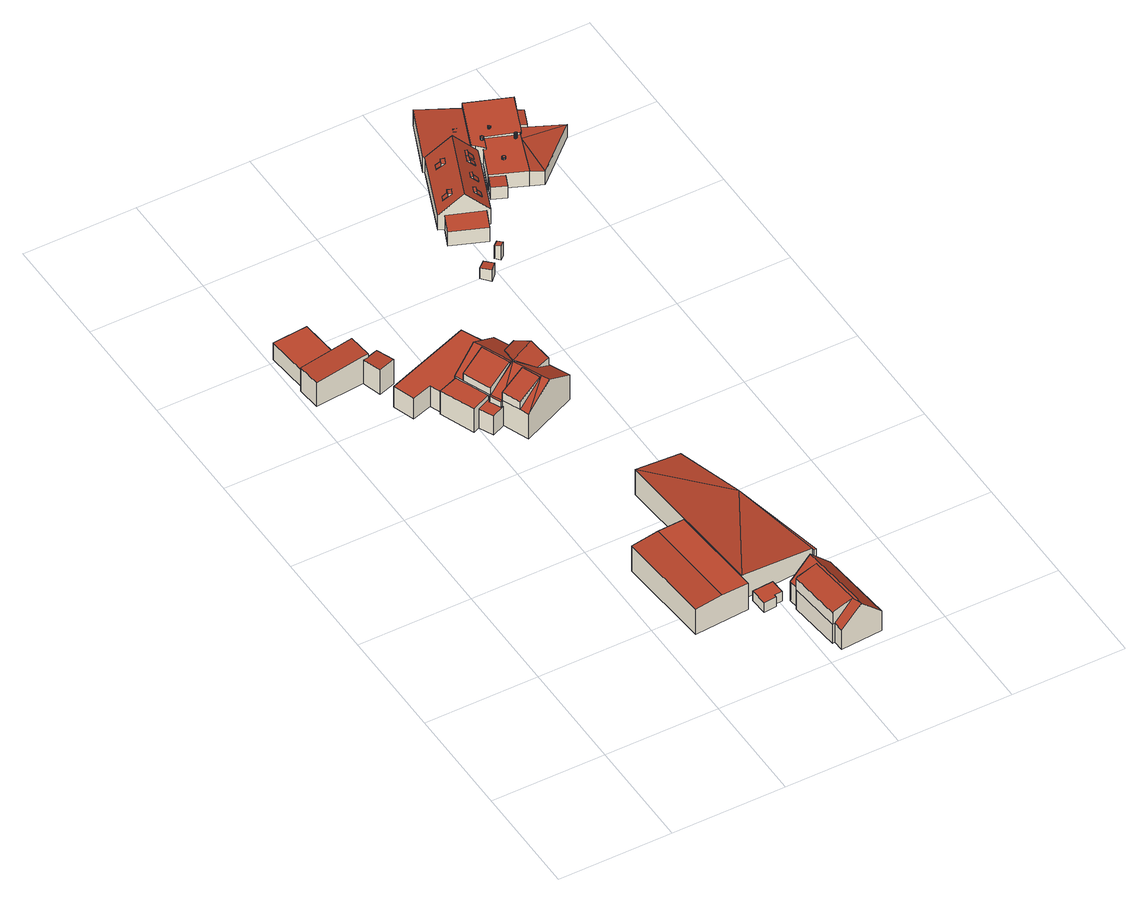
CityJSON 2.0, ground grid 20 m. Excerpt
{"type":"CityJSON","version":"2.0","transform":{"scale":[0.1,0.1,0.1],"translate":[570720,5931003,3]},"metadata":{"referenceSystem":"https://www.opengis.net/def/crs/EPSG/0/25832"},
"CityObjects":{
"building1":{"type":"Building","attributes":{"Grundfläche 2D":"45.777524","Grundhöhe NN":"4.806"},"geometry":[{"type":"Solid","lod":"3","boundaries":[[[[0,1,2,3]],[[1,0,4,5]],[[2,1,5,6]],[[3,2,6,7]],[[0,3,7,4]],[[5,4,7,6]]]],"semantics":{"surfaces":[{"type":"RoofSurface"},{"type":"WallSurface"},{"type":"GroundSurface"}],"values":[[0,1,1,1,1,2]]}}]},
"building2":{"type":"Building","attributes":{"Grundfläche 2D":"51.077778","Grundhöhe NN":"4.806"},"geometry":[{"type":"Solid","lod":"3","boundaries":[[[[8,9,10,11,12,13]],[[14,15,16,17,18]],[[16,15,19]],[[13,12,20,21]],[[8,13,21,22]],[[16,10,9,8,22,23,17]],[[20,12,11,10,16,19,24]],[[18,17,23,25]],[[14,18,25,26]],[[15,14,26,27]],[[19,15,27,24]],[[26,25,23,22,21,20,24,27]]]],"semantics":{"surfaces":[{"type":"RoofSurface"},{"type":"WallSurface"},{"type":"GroundSurface"}],"values":[[0,0,0,1,1,1,1,1,1,1,1,2]]}}]},
"building3":{"type":"Building","attributes":{"Grundfläche 2D":"167.455252","Grundhöhe NN":"3.232"},"geometry":[{"type":"Solid","lod":"3","boundaries":[[[[28,29,30,31]],[[32,28,31,33]],[[33,31,30,34,35]],[[32,33,35,36]],[[29,28,32,36,37]],[[30,29,37,34]],[[35,34,37,36]]]],"semantics":{"surfaces":[{"type":"RoofSurface"},{"type":"WallSurface"},{"type":"GroundSurface"}],"values":[[0,0,1,1,1,1,2]]}}]},
"building4":{"type":"Building","attributes":{"Grundfläche 2D":"10.612124","Grundhöhe NN":"4.403"},"geometry":[{"type":"Solid","lod":"3","boundaries":[[[[38,39,40,41,42,43]],[[44,45,43,42]],[[45,46,38,43]],[[46,47,39,38]],[[47,48,40,39]],[[48,49,41,40]],[[49,44,42,41]],[[49,48,47,46,45,44]]]],"semantics":{"surfaces":[{"type":"RoofSurface"},{"type":"WallSurface"},{"type":"GroundSurface"}],"values":[[0,1,1,1,1,1,1,2]]}}]},
"building5":{"type":"Building","attributes":{"Grundfläche 2D":"269.170937","Grundhöhe NN":"4.393"},"geometry":[{"type":"Solid","lod":"3","boundaries":[[[[50,51,52,53,54]],[[55,56,51,50,57]],[[58,59,60,61,62,63]],[[64,65,66,67,68,69,70]],[[71,72,73,74,75,76,77,78,79,80]],[[81,82,83,84]],[[84,85,81]],[[75,74,81,85]],[[86,87,88,85,84,89,90]],[[87,86,91,92]],[[93,87,92]],[[75,85,88,87,93,94,95,96,97,55,57,98,54,53,99,100,101,102,77,76]],[[103,104,105,106,107]],[[108,109,110,111,112,113,114,115]],[[116,117,118,119,120,121,122,123]],[[98,50,54]],[[98,57,50]],[[56,55,97]],[[96,124,100,99,52,51,56,97]],[[99,53,52]],[[91,86,61,60]],[[86,90,89,63,62,61]],[[58,63,89,84]],[[84,125,91,60,59,58]],[[81,74,68,67]],[[69,68,74,73,72,71,64,70]],[[65,64,71,80]],[[80,81,67,66,65]],[[115,78,77,102,126,127,108]],[[103,120,119,81,80,79,78,115,114,104]],[[81,119,118,82]],[[82,118,117,83]],[[83,117,116,84]],[[128,129,92,91,125,84,116,123,130]],[[94,93,92,129,131]],[[95,94,131,132]],[[96,95,132,133]],[[134,100,124,96,133,135]],[[101,100,134,136]],[[102,101,136,126]],[[104,114,113,105]],[[105,113,137,138,106]],[[107,106,138,139]],[[121,120,103,107,139,140]],[[109,108,127,141]],[[110,109,141,142]],[[111,110,142,143]],[[112,111,143,144]],[[113,112,144,137]],[[122,121,140,145]],[[123,122,145,130]],[[140,139,138,137,144,143,142,141,127,126,136,134,135,133,132,131,129,128,130,145]]]],"semantics":{"surfaces":[{"type":"RoofSurface"},{"type":"WallSurface"},{"type":"GroundSurface"}],"values":[[0,0,0,0,0,0,0,0,0,0,0,0,0,0,0,1,1,1,1,1,1,1,1,1,1,1,1,1,1,1,1,1,1,1,1,1,1,1,1,1,1,1,1,1,1,1,1,1,1,1,1,2]]}}]},
"building6":{"type":"Building","attributes":{"Grundfläche 2D":"101.739902","Grundhöhe NN":"4.689"},"geometry":[{"type":"Solid","lod":"3","boundaries":[[[[146,147,148,149,150,151,152]],[[153,154,155,156,157,158]],[[149,148,153,158,157,156,159,160,150]],[[161,162,153,148]],[[163,164,146,152]],[[146,164,161,148,147]],[[150,160,163,152,151]],[[159,156,155,165,166]],[[160,159,166,167]],[[163,160,167,168]],[[164,163,168,169]],[[161,164,169,170]],[[162,161,170,171]],[[154,153,162,171,172]],[[155,154,172,165]],[[172,171,170,169,168,167,166,165]]]],"semantics":{"surfaces":[{"type":"RoofSurface"},{"type":"WallSurface"},{"type":"GroundSurface"}],"values":[[0,0,0,0,1,1,1,1,1,1,1,1,1,1,1,2]]}}]},
"building7":{"type":"Building","attributes":{"Grundfläche 2D":"320.769758","Grundhöhe NN":"3.232"},"geometry":[{"type":"Solid","lod":"3","boundaries":[[[[173,174,175]],[[174,176,175]],[[177,174,173]],[[177,178,179,174]],[[173,175,180,181]],[[177,173,181,182]],[[178,177,182,183]],[[179,178,183,184]],[[174,179,184,185]],[[176,174,185,186]],[[175,176,186,180]],[[186,185,184,183,182,181,180]]]],"semantics":{"surfaces":[{"type":"RoofSurface"},{"type":"WallSurface"},{"type":"GroundSurface"}],"values":[[0,0,0,0,1,1,1,1,1,1,1,2]]}}]},
"building8":{"type":"Building","attributes":{"Grundfläche 2D":"2.993951","Grundhöhe NN":"5.488"},"geometry":[{"type":"Solid","lod":"3","boundaries":[[[[187,188,189,190]],[[191,192,190,189]],[[192,193,187,190]],[[193,194,188,187]],[[194,191,189,188]],[[194,193,192,191]]]],"semantics":{"surfaces":[{"type":"RoofSurface"},{"type":"WallSurface"},{"type":"GroundSurface"}],"values":[[0,1,1,1,1,2]]}}]},
"building9":{"type":"Building","attributes":{"Grundfläche 2D":"1.032177","Grundhöhe NN":"5.435"},"geometry":[{"type":"Solid","lod":"3","boundaries":[[[[195,196,197,198]],[[199,200,198,197]],[[200,201,195,198]],[[201,202,196,195]],[[202,199,197,196]],[[202,201,200,199]]]],"semantics":{"surfaces":[{"type":"RoofSurface"},{"type":"WallSurface"},{"type":"GroundSurface"}],"values":[[0,1,1,1,1,2]]}}]},
"building10":{"type":"Building","attributes":{"Grundfläche 2D":"209.430703","Grundhöhe NN":"5.442"},"children":["building10-1","building10-2","building10-3","building10-4","building10-5","building10-6","building10-7","building10-8","building10-9","building10-10","building10-11","building10-12","building10-13","building10-14","building10-15"],"geometry":[{"type":"Solid","lod":"3","boundaries":[[[[203,204,205,206,207]],[[208,209,203,207,210,211]],[[210,212,213,214,215,216,217,218,219,220,208,211]],[[221,222,218]],[[222,219,218]],[[223,224,225,226]],[[210,207,206,214,213,212]],[[209,208,227,228]],[[223,229,230,204,203,209,228,231,224]],[[206,205,204,230,232,214]],[[225,224,231,233]],[[226,225,233,234]],[[223,226,234,229]],[[215,214,232,235]],[[216,215,235,236]],[[217,216,236,237]],[[218,217,237,238]],[[221,218,238,239]],[[222,221,239,240]],[[219,222,240,241]],[[220,219,241,242]],[[220,242,227,208]],[[235,232,230,229,234,233,231,228,227,242,241,240,239,238,237,236]]]],"semantics":{"surfaces":[{"type":"RoofSurface"},{"type":"WallSurface"},{"type":"GroundSurface"}],"values":[[0,0,0,0,0,0,1,1,1,1,1,1,1,1,1,1,1,1,1,1,1,1,2]]}}]},
"building10-1":{"type":"BuildingInstallation","parents":["building10"],"geometry":[{"type":"MultiSurface","lod":"3","boundaries":[[[243,244,245,246,247]],[[246,245,248]],[[247,249,250,243]],[[250,251,252,248,245,244,243]]],"semantics":{"surfaces":[{"type":"RoofSurface"},{"type":"WallSurface"}],"values":[0,1,1,1]}}]},
"building10-2":{"type":"BuildingInstallation","parents":["building10"],"geometry":[{"type":"MultiSurface","lod":"3","boundaries":[[[253,254,255,256]],[[257,258,253,256]],[[258,259,254,253]],[[259,260,255,254]]],"semantics":{"surfaces":[{"type":"RoofSurface"},{"type":"WallSurface"}],"values":[0,1,1,1]}}]},
"building10-3":{"type":"BuildingInstallation","parents":["building10"],"geometry":[{"type":"MultiSurface","lod":"3","boundaries":[[[261,262,263,264]],[[265,266,262,261]],[[267,268,264,263]],[[268,265,261,264]]],"semantics":{"surfaces":[{"type":"RoofSurface"},{"type":"WallSurface"}],"values":[0,1,1,1]}}]},
"building10-4":{"type":"BuildingInstallation","parents":["building10"],"geometry":[{"type":"MultiSurface","lod":"3","boundaries":[[[269,270,271,272]],[[269,272,273,274]],[[271,270,275,276]],[[274,275,270,269]]],"semantics":{"surfaces":[{"type":"RoofSurface"},{"type":"WallSurface"}],"values":[0,1,1,1]}}]},
"building10-5":{"type":"BuildingInstallation","parents":["building10"],"geometry":[{"type":"MultiSurface","lod":"3","boundaries":[[[277,278,279,280,281]],[[277,281,257]],[[282,279,278,277,257,256,255,260]],[[280,279,282]]],"semantics":{"surfaces":[{"type":"RoofSurface"},{"type":"WallSurface"}],"values":[0,1,1,1]}}]},
"building10-6":{"type":"BuildingInstallation","parents":["building10"],"geometry":[{"type":"MultiSurface","lod":"3","boundaries":[[[283,284,285,286,287]],[[283,287,288]],[[289,283,288]],[[289,290,291,292,285,284,283]],[[286,285,292]]],"semantics":{"surfaces":[{"type":"RoofSurface"},{"type":"WallSurface"}],"values":[0,1,1,1,1]}}]},
"building10-7":{"type":"BuildingInstallation","parents":["building10"],"geometry":[{"type":"MultiSurface","lod":"3","boundaries":[[[293,294,295,296]],[[293,296,297]],[[294,293,297,273,272,271,276]],[[295,294,276]]],"semantics":{"surfaces":[{"type":"RoofSurface"},{"type":"WallSurface"}],"values":[0,1,1,1]}}]},
"building10-8":{"type":"BuildingInstallation","parents":["building10"],"geometry":[{"type":"MultiSurface","lod":"3","boundaries":[[[298,299,300,301]],[[301,300,302,303]],[[303,304,298,301]],[[304,305,299,298]]],"semantics":{"surfaces":[{"type":"RoofSurface"},{"type":"WallSurface"}],"values":[0,1,1,1]}}]},
"building10-9":{"type":"BuildingInstallation","parents":["building10"],"geometry":[{"type":"MultiSurface","lod":"3","boundaries":[[[306,307,308,309,310]],[[306,310,311]],[[302,300,299,308,307,306,311]],[[299,305,309,308]]],"semantics":{"surfaces":[{"type":"RoofSurface"},{"type":"WallSurface"}],"values":[0,1,1,1]}}]},
"building10-10":{"type":"BuildingInstallation","parents":["building10"],"geometry":[{"type":"MultiSurface","lod":"3","boundaries":[[[312,313,314,315,316]],[[312,267,263,313]],[[263,262,266,317,315,314,313]],[[315,317,316]]],"semantics":{"surfaces":[{"type":"RoofSurface"},{"type":"WallSurface"}],"values":[0,1,1,1]}}]},
"building10-11":{"type":"BuildingInstallation","parents":["building10"],"geometry":[{"type":"MultiSurface","lod":"3","boundaries":[[[318,319,320,251,250,321]],[[249,322,323,318,321,250]],[[323,324,325,320,319,318]],[[325,252,251,320]]],"semantics":{"surfaces":[{"type":"RoofSurface"},{"type":"WallSurface"}],"values":[0,1,1,1]}}]},
"building10-12":{"type":"BuildingInstallation","parents":["building10"],"geometry":[{"type":"MultiSurface","lod":"3","boundaries":[[[326,290,289,327]],[[290,326,328,291]],[[288,329,327,289]],[[326,327,329,328]]],"semantics":{"surfaces":[{"type":"RoofSurface"},{"type":"WallSurface"}],"values":[0,1,1,1]}}]},
"building10-13":{"type":"BuildingInstallation","parents":["building10"],"geometry":[{"type":"MultiSurface","lod":"3","boundaries":[[[330,331,332,333]],[[333,332,334,335]],[[333,335,330]],[[331,334,332]]],"semantics":{"surfaces":[{"type":"RoofSurface"},{"type":"WallSurface"}],"values":[0,1,1,1]}}]},
"building10-14":{"type":"BuildingInstallation","parents":["building10"],"geometry":[{"type":"MultiSurface","lod":"3","boundaries":[[[336,337,338,339]]],"semantics":{"surfaces":[{"type":"RoofSurface"}],"values":[0]}}]},
"building10-15":{"type":"BuildingInstallation","parents":["building10"],"geometry":[{"type":"MultiSurface","lod":"3","boundaries":[[[340,341,342,343,344]],[[345,342,341]],[[346,345,341]],[[341,346,341,340]],[[347,345,346]]],"semantics":{"surfaces":[{"type":"RoofSurface"},{"type":"WallSurface"}],"values":[0,0,0,1,1]}}]},
"building11":{"type":"Building","attributes":{"Grundfläche 2D":"173.776739","Grundhöhe NN":"5.544"},"children":["building11-1","building11-2","building11-3","building11-4"],"geometry":[{"type":"Solid","lod":"3","boundaries":[[[[348,349,350,351,352,353,354]],[[355,356,357,358,359,360,361,362,363,364,365,366,367,368]],[[369,365,364]],[[370,371,372,373]],[[374,375,376,377]],[[353,378,379,380,381,382]],[[383,378,384]],[[379,378,383]],[[350,349,385,386]],[[387,388,384,352,351,350,386,389,373,372]],[[353,352,384,378]],[[358,357,390,391]],[[348,360,359,358,391,385,349]],[[361,360,348,354,362]],[[363,362,354,353,364]],[[364,353,382,369]],[[369,382,381,365]],[[392,393,376,375,394,395,368,367,366,365,381,380]],[[396,356,355,368,395,397]],[[357,356,396,390]],[[370,373,389,398]],[[371,370,398,399]],[[372,371,399,387]],[[377,376,393,400]],[[374,377,400,401]],[[375,374,401,394]],[[383,384,388,402]],[[379,383,402,403]],[[380,379,403,392]],[[403,402,388,387,399,398,389,386,385,391,390,396,397,395,394,401,400,393,392]]]],"semantics":{"surfaces":[{"type":"RoofSurface"},{"type":"WallSurface"},{"type":"GroundSurface"}],"values":[[0,0,0,0,0,0,0,0,1,1,1,1,1,1,1,1,1,1,1,1,1,1,1,1,1,1,1,1,1,2]]}}]},
"building11-1":{"type":"BuildingInstallation","parents":["building11"],"geometry":[{"type":"MultiSurface","lod":"3","boundaries":[[[404,405,406,407,408,409,410,411,412,413,414,415,416,417,418,419,420,421,422,423,424,425]],[[426,427,413,412]],[[427,428,414,413]],[[428,429,415,414]],[[429,430,416,415]],[[430,431,417,416]],[[431,432,418,417]],[[432,433,419,418]],[[433,434,420,419]],[[435,436,406,405]],[[436,437,407,406]],[[438,435,405,404]],[[437,439,408,407]],[[439,440,409,408]],[[440,441,410,409]],[[441,442,411,410]],[[442,426,412,411]],[[434,443,421,420]],[[443,444,445,423,422,421]],[[445,446,424,423]],[[446,447,425,424]],[[447,438,404,425]]],"semantics":{"surfaces":[{"type":"RoofSurface"},{"type":"WallSurface"}],"values":[0,1,1,1,1,1,1,1,1,1,1,1,1,1,1,1,1,1,1,1,1,1]}}]},
"building11-2":{"type":"BuildingInstallation","parents":["building11"],"geometry":[{"type":"MultiSurface","lod":"3","boundaries":[[[448,449,450,451,452,453,454,455,456,457,458,459,460]],[[450,449,461,462]],[[449,448,463,461]],[[451,450,462,464]],[[452,451,464,465]],[[453,452,465,466]],[[454,453,466,467]],[[455,454,467,468]],[[456,455,468,469]],[[457,456,469,470]],[[458,457,470,471]],[[459,458,471,472]],[[460,459,472,473]],[[448,460,473,463]]],"semantics":{"surfaces":[{"type":"RoofSurface"},{"type":"WallSurface"}],"values":[0,1,1,1,1,1,1,1,1,1,1,1,1,1]}}]},
"building11-3":{"type":"BuildingInstallation","parents":["building11"],"geometry":[{"type":"MultiSurface","lod":"3","boundaries":[[[474,475,476,477,478,479,480,481,482,483,484,485,486,487,488,489,490,491]],[[492,493,476,475]],[[493,494,477,476]],[[475,474,495,492]],[[494,496,478,477]],[[496,497,479,478]],[[497,498,480,479]],[[481,480,498,499]],[[499,500,482,481]],[[500,501,483,482]],[[501,502,484,483]],[[502,503,485,484]],[[486,485,503,504]],[[504,505,487,486]],[[505,506,488,487]],[[506,507,489,488]],[[507,508,490,489]],[[508,509,491,490]],[[509,495,474,491]]],"semantics":{"surfaces":[{"type":"RoofSurface"},{"type":"WallSurface"}],"values":[0,1,1,1,1,1,1,1,1,1,1,1,1,1,1,1,1,1,1]}}]},
"building11-4":{"type":"BuildingInstallation","parents":["building11"],"geometry":[{"type":"MultiSurface","lod":"3","boundaries":[[[510,511,512,513,514,515,516,517,518,519,520,521,522,523]],[[514,513,524,525]],[[515,514,525,526]],[[522,521,527,528]],[[523,522,528,529]],[[510,523,529,530]],[[511,510,530,531]],[[512,511,531,532]],[[513,512,532,524]],[[516,515,526,533]],[[517,516,533,534]],[[518,517,534,535]],[[519,518,535,536]],[[520,519,536,537]],[[521,520,537,527]]],"semantics":{"surfaces":[{"type":"RoofSurface"},{"type":"WallSurface"}],"values":[0,1,1,1,1,1,1,1,1,1,1,1,1,1,1]}}]}
},
"vertices":[
[63,997,53],[1,992,53],[7,918,53],[69,924,53],[63,997,18],[1,992,18],[7,918,18],[69,924,18],
[5,869,67],[92,877,74],[101,878,75],[101,879,75],[97,920,75],[1,911,67],[131,853,69],[120,885,67],[101,878,67],[92,877,67],[102,843,69],[101,879,67],[97,920,18],[1,911,18],[5,869,18],[92,877,18],[101,879,18],[102,843,18],[131,853,18],[120,885,18],
[302,161,59],[351,165,57],[338,336,57],[290,332,59],[254,158,55],[241,328,55],[338,336,2],[241,328,2],[254,158,2],[351,165,2],
[362,136,34],[384,138,34],[384,143,34],[398,144,34],[397,170,34],[360,168,34],[397,170,14],[360,168,14],[362,136,14],[384,138,14],[384,143,14],[398,144,14],
[270,731,101],[315,753,101],[302,783,83],[279,773,82],[278,770,84],[303,713,84],[328,723,83],[301,714,85],[229,694,83],[230,692,83],[242,663,82],[288,681,97],[276,710,98],[275,712,98],[244,781,99],[200,762,81],[218,717,81],[220,713,81],[264,731,99],[264,732,99],[245,778,99],[244,781,96],[245,778,96],[264,732,95],[264,731,95],[268,733,98],[247,782,98],[240,798,98],[194,777,66],[195,775,66],[200,762,66],[220,713,66],[217,712,66],[226,692,66],[229,694,66],[269,731,98],[288,681,96],[291,682,98],[277,713,98],[275,712,97],[276,710,97],[242,663,66],[248,647,66],[297,668,98],[346,690,66],[327,733,66],[324,732,68],[328,723,68],[270,731,98],[302,783,68],[305,776,68],[307,777,66],[288,820,66],[218,717,63],[195,775,63],[164,764,63],[160,763,63],[184,702,63],[281,817,57],[259,867,57],[107,812,57],[120,774,57],[156,785,57],[164,764,57],[195,775,57],[194,777,57],[229,694,54],[226,692,54],[217,712,54],[220,713,54],[218,717,54],[195,707,54],[207,682,54],[230,692,54],[315,753,68],[230,692,66],[288,820,14],[281,817,14],[242,663,14],[248,647,14],[230,692,14],[346,690,14],[327,733,14],[324,732,14],[305,776,14],[315,753,14],[307,777,14],[164,764,14],[160,763,14],[184,702,14],[195,707,14],[259,867,14],[107,812,14],[120,774,14],[156,785,14],[207,682,14],
[415,22,81],[419,23,82],[453,26,91],[445,112,91],[444,119,91],[410,117,82],[406,116,81],[457,6,94],[494,9,57],[482,142,57],[445,139,94],[447,119,94],[456,26,94],[408,136,57],[410,117,57],[419,23,57],[420,3,57],[406,116,57],[415,22,57],[482,142,17],[408,136,17],[410,117,17],[406,116,17],[415,22,17],[419,23,17],[420,3,17],[494,9,17],
[353,188,54],[452,365,39],[332,471,54],[416,478,41],[483,198,39],[483,194,39],[488,194,39],[332,471,2],[353,188,2],[483,198,2],[483,194,2],[488,194,2],[452,365,2],[416,478,2],
[370,990,47],[358,980,47],[371,965,49],[382,976,49],[371,965,25],[382,976,25],[370,990,25],[358,980,25],
[400,1007,52],[407,999,54],[414,1005,54],[408,1013,52],[414,1005,24],[408,1013,24],[400,1007,24],[407,999,24],
[397,1090,93],[434,1076,55],[462,1144,55],[483,1197,55],[446,1211,93],[406,1225,55],[358,1105,55],[407,1225,55],[406,1226,55],[446,1211,52],[480,1198,50],[483,1197,50],[484,1201,50],[482,1203,50],[477,1207,50],[512,1293,50],[443,1323,56],[403,1226,56],[513,1293,50],[514,1294,50],[428,1078,53],[368,1101,53],[353,1067,53],[413,1043,53],[406,1225,24],[358,1105,24],[428,1078,24],[434,1076,24],[368,1101,24],[483,1197,24],[353,1067,24],[413,1043,24],[484,1201,24],[482,1203,24],[477,1207,24],[512,1293,24],[513,1293,24],[514,1294,24],[443,1323,24],[403,1226,24],
[435,1130,78],[439,1139,78],[439,1140,78],[434,1142,78],[430,1132,78],[439,1140,73],[435,1130,73],[435,1130,74],[439,1139,74],[439,1139,73],
[405,1192,66],[401,1183,66],[408,1180,73],[412,1189,73],[412,1189,72],[405,1192,65],[401,1183,65],[408,1180,72],
[434,1106,66],[427,1108,74],[423,1099,74],[431,1096,66],[434,1106,65],[427,1108,73],[423,1099,73],[431,1096,65],
[379,1127,66],[375,1119,66],[383,1116,73],[386,1125,73],[386,1125,72],[379,1127,65],[375,1119,65],[383,1116,72],
[412,1189,78],[408,1180,78],[408,1179,78],[415,1176,78],[419,1187,78],[408,1179,72],
[449,1163,78],[452,1172,78],[452,1173,78],[447,1175,78],[443,1165,78],[449,1163,73],[449,1163,74],[452,1172,74],[452,1172,73],[452,1173,73],
[386,1126,78],[383,1116,78],[389,1113,78],[393,1123,78],[386,1126,72],
[465,1182,66],[457,1185,75],[454,1176,74],[462,1173,66],[454,1176,73],[462,1173,65],[465,1182,65],[457,1185,74],
[453,1175,78],[454,1176,78],[457,1185,78],[452,1187,78],[448,1177,78],[453,1175,73],
[418,1101,78],[423,1099,78],[427,1108,78],[427,1109,78],[422,1111,78],[427,1109,73],
[443,1127,66],[444,1129,66],[447,1136,66],[442,1127,67],[442,1127,66],[443,1127,65],[444,1129,65],[447,1136,65],
[460,1169,66],[457,1160,66],[460,1169,65],[457,1160,65],
[478,1252,51],[482,1258,51],[476,1260,52],[473,1254,52],[476,1260,51],[473,1254,51],
[469,1219,51],[471,1224,51],[461,1228,52],[459,1223,52],
[492,1275,51],[493,1277,51],[489,1279,51],[489,1277,51],[488,1277,51],[489,1282,51],[494,1280,51],[489,1283,51],
[494,1191,56],[491,1194,56],[468,1141,56],[469,1141,56],[527,1117,56],[556,1194,56],[503,1214,56],[513,1293,61],[512,1293,61],[477,1207,60],[482,1203,60],[491,1194,60],[494,1191,59],[501,1208,60],[503,1214,60],[547,1198,60],[556,1194,60],[558,1194,60],[564,1207,60],[570,1224,60],[587,1265,61],[557,1194,60],[461,1121,50],[485,1111,50],[493,1131,52],[469,1141,52],[596,1250,42],[583,1255,44],[570,1224,44],[584,1220,42],[553,1186,55],[631,1180,52],[564,1207,56],[558,1194,55],[557,1194,55],[549,1108,52],[527,1117,55],[491,1194,25],[468,1141,25],[493,1131,25],[527,1117,25],[469,1141,25],[477,1207,25],[482,1203,25],[564,1207,25],[570,1224,25],[583,1255,25],[587,1265,25],[512,1293,25],[513,1293,25],[461,1121,25],[485,1111,25],[584,1220,25],[596,1250,25],[549,1108,25],[631,1180,25],
[509,1158,60],[509,1159,60],[510,1159,60],[510,1160,60],[510,1161,60],[510,1162,60],[509,1162,60],[509,1163,60],[508,1163,60],[507,1163,60],[506,1163,60],[505,1163,60],[505,1162,60],[505,1161,60],[504,1161,60],[504,1160,60],[505,1160,60],[505,1159,60],[505,1158,60],[506,1158,60],[507,1158,60],[508,1158,60],[508,1163,56],[507,1163,56],[506,1163,56],[505,1163,56],[505,1162,56],[505,1161,56],[504,1161,56],[504,1160,56],[505,1160,56],[509,1159,56],[510,1159,56],[510,1160,56],[509,1158,56],[510,1161,56],[510,1162,56],[509,1162,56],[509,1163,56],[505,1159,56],[505,1158,56],[506,1158,56],[507,1158,56],[508,1158,56],
[547,1192,67],[546,1192,67],[545,1192,67],[545,1191,67],[544,1191,67],[544,1190,67],[545,1189,67],[546,1189,67],[547,1189,67],[548,1189,67],[548,1190,67],[548,1191,67],[547,1191,67],[546,1192,56],[545,1192,56],[547,1192,56],[545,1191,56],[544,1191,56],[544,1190,56],[545,1189,56],[546,1189,56],[547,1189,56],[548,1189,56],[548,1190,56],[548,1191,56],[547,1191,56],
[499,1212,65],[499,1213,65],[498,1213,65],[497,1213,65],[497,1212,65],[496,1212,65],[496,1211,65],[496,1210,65],[496,1209,65],[497,1208,65],[498,1208,65],[499,1208,65],[500,1208,65],[500,1209,65],[501,1210,65],[501,1211,65],[500,1211,65],[500,1212,65],[499,1213,60],[498,1213,60],[497,1213,60],[499,1212,60],[497,1212,60],[496,1212,60],[496,1211,60],[496,1210,60],[496,1209,60],[497,1208,60],[498,1208,60],[499,1208,60],[500,1208,60],[500,1209,60],[501,1210,60],[501,1211,60],[500,1211,60],[500,1212,60],
[522,1226,64],[521,1227,64],[520,1227,64],[520,1228,64],[519,1228,64],[519,1227,64],[518,1227,64],[518,1226,64],[518,1225,64],[519,1224,64],[520,1224,64],[521,1224,64],[521,1225,64],[522,1225,64],[520,1228,60],[519,1228,60],[519,1227,60],[521,1224,60],[521,1225,60],[522,1225,60],[522,1226,60],[521,1227,60],[520,1227,60],[518,1227,60],[518,1226,60],[518,1225,60],[519,1224,60],[520,1224,60]
]}
